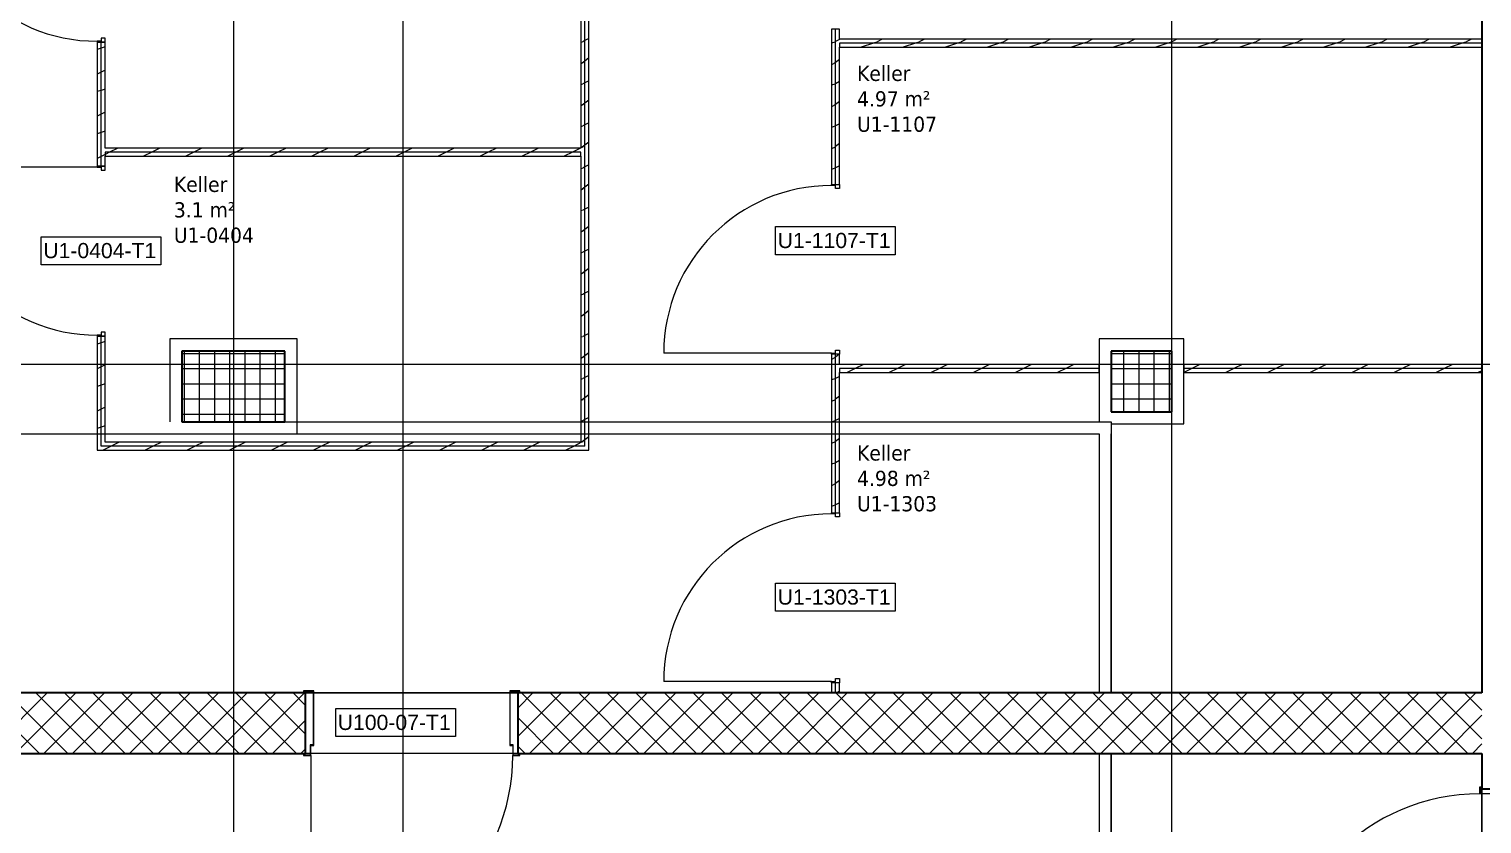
# Model space of a CAD drawing. Extents: x -1907 to 937, y -179 to 966.
# Drawn here: x -75.5 to 68.3, y 618.2 to 696.8 of the extents above; entities that cross this region are included whole.
import ezdxf
from ezdxf.lldxf.tags import DXFTag

# ---------------------------------------------------------------- set-up
doc = ezdxf.new("R2010")
doc.units = 0
doc.layers.get('0').update_dxf_attribs({"lineweight": 13})
for name, color, linetype, lineweight in [('A-AREA-____-IDEN', 7, 'Continuous', 5), ('A-DOOR-____-IDEN', 7, 'Continuous', 5), ('A-DOOR-____-OTLN', 7, 'Continuous', 9), ('A-DOOR-FRAM-MCUT', 7, 'Continuous', 9), ('A-DOOR-OPNG-OTLN', 7, 'Continuous', 9), ('A-FLOR-____-OTLN', 7, 'Continuous', 9), ('A-FLOR-____-OVHD', 7, 'Strichpunkt - Fein', 9), ('A-WALL-____-MCUT', 7, 'Continuous', 35), ('A-WALL-____-PATT', 7, 'Continuous', 35), ('A-WALL-FNSH-MCUT', 7, 'Continuous', 35), ('S-COLS-____-MCUT', 7, 'Continuous', 35), ('S-COLS-____-OTLN', 7, 'Continuous', 9), ('S-GRID-____-OTLN', 7, 'Continuous', 5)]:
    doc.layers.add(name, color=color, linetype=linetype, lineweight=lineweight)
doc.styles.get("Standard").update_dxf_attribs({"font": 'arial.ttf'})
tags = doc.linetypes.add('_Rasterlinie_', pattern=[0.375, 0.2, -0.05, 0.075, -0.05]).pattern_tags.tags
tags[10:11] = [DXFTag(74, 4), DXFTag(75, 0), DXFTag(340, '0'), DXFTag(46, 1.0), DXFTag(50, 0.0), DXFTag(44, 0.0), DXFTag(45, 0.0)]
tags[8:9] = [DXFTag(74, 4), DXFTag(75, 0), DXFTag(340, '0'), DXFTag(46, 1.0), DXFTag(50, 0.0), DXFTag(44, 0.0), DXFTag(45, 0.0)]
tags[6:7] = [DXFTag(74, 4), DXFTag(75, 0), DXFTag(340, '0'), DXFTag(46, 1.0), DXFTag(50, 0.0), DXFTag(44, 0.0), DXFTag(45, 0.0)]
tags[4:5] = [DXFTag(74, 4), DXFTag(75, 0), DXFTag(340, '0'), DXFTag(46, 1.0), DXFTag(50, 0.0), DXFTag(44, 0.0), DXFTag(45, 0.0)]
tags = doc.linetypes.add('Grundrissdarstellung Sturz', pattern=[0.25, 0.15, -0.05, 0, -0.05]).pattern_tags.tags
tags[10:11] = [DXFTag(74, 4), DXFTag(75, 0), DXFTag(340, '0'), DXFTag(46, 1.0), DXFTag(50, 0.0), DXFTag(44, 0.0), DXFTag(45, 0.0)]
tags[8:9] = [DXFTag(74, 4), DXFTag(75, 0), DXFTag(340, '0'), DXFTag(46, 1.0), DXFTag(50, 0.0), DXFTag(44, 0.0), DXFTag(45, 0.0)]
tags[6:7] = [DXFTag(74, 4), DXFTag(75, 0), DXFTag(340, '0'), DXFTag(46, 1.0), DXFTag(50, 0.0), DXFTag(44, 0.0), DXFTag(45, 0.0)]
tags[4:5] = [DXFTag(74, 4), DXFTag(75, 0), DXFTag(340, '0'), DXFTag(46, 1.0), DXFTag(50, 0.0), DXFTag(44, 0.0), DXFTag(45, 0.0)]
tags = doc.linetypes.add('Strichpunkt - Fein', pattern=[0.2, 0.1, -0.05, 0, -0.05]).pattern_tags.tags
tags[10:11] = [DXFTag(74, 4), DXFTag(75, 0), DXFTag(340, '0'), DXFTag(46, 1.0), DXFTag(50, 0.0), DXFTag(44, 0.0), DXFTag(45, 0.0)]
tags[8:9] = [DXFTag(74, 4), DXFTag(75, 0), DXFTag(340, '0'), DXFTag(46, 1.0), DXFTag(50, 0.0), DXFTag(44, 0.0), DXFTag(45, 0.0)]
tags[6:7] = [DXFTag(74, 4), DXFTag(75, 0), DXFTag(340, '0'), DXFTag(46, 1.0), DXFTag(50, 0.0), DXFTag(44, 0.0), DXFTag(45, 0.0)]
tags[4:5] = [DXFTag(74, 4), DXFTag(75, 0), DXFTag(340, '0'), DXFTag(46, 1.0), DXFTag(50, 0.0), DXFTag(44, 0.0), DXFTag(45, 0.0)]

# ---------------------------------------------------------------- blocks, each defined once
blk = doc.blocks.new('Referenz-A0UJ2810XE', base_point=(-1920.13, -159.41))
at = {"layer": 'A-DOOR-____-IDEN', "color": 0, "linetype": 'Continuous', "ltscale": 0.13}
for p, q in [((-74.28, 676.26), (-62.44, 676.26)), ((-74.28, 673.48), (-74.28, 676.26)), ((-62.44, 676.26), (-62.44, 673.48)), ((-1.58, 677.26), (10.26, 677.26)), ((-1.58, 674.48), (-1.58, 677.26)), ((10.26, 677.26), (10.26, 674.48)), ((-62.44, 673.48), (-74.28, 673.48)), ((10.26, 674.48), (-1.58, 674.48)), ((-1.58, 641.99), (10.26, 641.99)), ((-1.58, 639.21), (-1.58, 641.99)), ((10.26, 641.99), (10.26, 639.21)), ((10.26, 639.21), (-1.58, 639.21)), ((-45.13, 629.59), (-33.29, 629.59)), ((-45.13, 626.81), (-45.13, 629.59)), ((-33.29, 629.59), (-33.29, 626.81)), ((-33.29, 626.81), (-45.13, 626.81))]:
    blk.add_line(p, q, dxfattribs=at)
at = {"layer": 'A-DOOR-____-OTLN', "color": 0, "linetype": 'Grundrissdarstellung Sturz', "ltscale": 0.13}
for p, q in [((-27.11, 631.15), (-48.11, 631.15)), ((-27.11, 625.15), (-48.11, 625.15)), ((68.34, 621.65), (68.34, 600.65))]:
    blk.add_line(p, q, dxfattribs=at)
at = {"layer": 'A-DOOR-FRAM-MCUT', "color": 0, "linetype": 'Continuous', "ltscale": 0.13}
for p, q in [((-68.76, 695.6), (-68.76, 695.5)), ((-68.36, 695.6), (-68.76, 695.6)), ((-68.76, 695.5), (-67.96, 695.5)), ((-67.96, 695.9), (-68.36, 695.9)), ((-68.36, 695.9), (-68.36, 695.6)), ((-67.96, 695.5), (-67.96, 695.9)), ((-68.76, 683.23), (-68.76, 683.13)), ((-67.96, 683.23), (-68.76, 683.23)), ((-67.96, 682.83), (-67.96, 683.23)), ((-68.76, 683.13), (-68.36, 683.13)), ((-68.36, 683.13), (-68.36, 682.83)), ((-68.36, 682.83), (-67.96, 682.83)), ((3.94, 681.43), (4.74, 681.43)), ((3.94, 681.33), (3.94, 681.43)), ((4.34, 681.33), (3.94, 681.33)), ((4.34, 681.03), (4.34, 681.33)), ((4.74, 681.03), (4.34, 681.03)), ((4.74, 681.43), (4.74, 681.03)), ((-68.76, 666.53), (-68.76, 666.43)), ((-68.36, 666.53), (-68.76, 666.53)), ((-68.76, 666.43), (-67.96, 666.43)), ((-67.96, 666.83), (-68.36, 666.83)), ((-68.36, 666.83), (-68.36, 666.53)), ((-67.96, 666.43), (-67.96, 666.83)), ((3.94, 664.73), (4.34, 664.73)), ((3.94, 664.63), (3.94, 664.73)), ((4.74, 664.63), (3.94, 664.63)), ((4.34, 665.03), (4.74, 665.03)), ((4.34, 664.73), (4.34, 665.03)), ((4.74, 665.03), (4.74, 664.63)), ((3.94, 648.95), (4.74, 648.95)), ((3.94, 648.85), (3.94, 648.95)), ((4.34, 648.85), (3.94, 648.85)), ((4.34, 648.55), (4.34, 648.85)), ((4.74, 648.95), (4.74, 648.55)), ((4.74, 648.55), (4.34, 648.55)), ((3.94, 632.25), (4.34, 632.25)), ((3.94, 632.15), (3.94, 632.25)), ((4.74, 632.15), (3.94, 632.15)), ((4.34, 632.55), (4.74, 632.55)), ((4.34, 632.25), (4.34, 632.55)), ((4.74, 632.55), (4.74, 632.15)), ((-47.31, 631.35), (-48.31, 631.35)), ((-48.31, 631.35), (-48.31, 631.15)), ((-48.31, 631.15), (-48.27, 631.15)), ((-48.27, 631.15), (-48.27, 631.31)), ((-48.27, 631.31), (-47.35, 631.31)), ((-47.35, 631.31), (-47.35, 625.99)), ((-47.31, 625.95), (-47.31, 631.35)), ((-26.91, 631.35), (-27.91, 631.35)), ((-27.91, 631.35), (-27.91, 625.95)), ((-27.87, 625.99), (-27.87, 631.31)), ((-27.87, 631.31), (-26.95, 631.31)), ((-26.95, 631.31), (-26.95, 631.15)), ((-26.95, 631.15), (-26.91, 631.15)), ((-26.91, 631.15), (-26.91, 631.35)), ((-47.35, 625.99), (-47.65, 625.99)), ((-47.65, 625.99), (-47.65, 624.99)), ((-47.61, 624.95), (-47.61, 625.95)), ((-47.61, 625.95), (-47.31, 625.95)), ((-27.91, 625.95), (-27.61, 625.95)), ((-27.57, 625.99), (-27.87, 625.99)), ((-27.61, 625.95), (-27.61, 624.95)), ((-27.57, 624.99), (-27.57, 625.99)), ((-48.27, 625.15), (-48.31, 625.15)), ((-48.31, 625.15), (-48.31, 624.95)), ((-48.31, 624.95), (-47.61, 624.95)), ((-48.27, 624.99), (-48.27, 625.15)), ((-47.65, 624.99), (-48.27, 624.99)), ((-27.61, 624.95), (-26.91, 624.95)), ((-26.95, 624.99), (-27.57, 624.99)), ((-26.91, 625.15), (-26.95, 625.15)), ((-26.95, 625.15), (-26.95, 624.99)), ((-26.91, 624.95), (-26.91, 625.15)), ((68.14, 621.85), (68.34, 621.85)), ((68.14, 621.15), (68.14, 621.85)), ((68.18, 621.81), (68.18, 621.19)), ((68.34, 621.81), (68.18, 621.81)), ((68.34, 621.85), (68.34, 621.81)), ((69.14, 621.15), (68.14, 621.15)), ((68.18, 621.19), (69.18, 621.19))]:
    blk.add_line(p, q, dxfattribs=at)
at = {"layer": 'A-DOOR-OPNG-OTLN', "color": 0, "linetype": 'Continuous', "ltscale": 0.13}
for p, q in [((-68.76, 683.13), (-85.36, 683.13)), ((3.94, 664.73), (-12.66, 664.73)), ((3.94, 632.25), (-12.66, 632.25)), ((-47.61, 624.95), (-47.61, 604.95))]:
    blk.add_line(p, q, dxfattribs=at)
for centre, major_axis in [((-68.76, 712.2), (-16.6, 0)), ((-68.76, 683.13), (-16.6, 0)), ((3.94, 664.73), (0, 16.6)), ((3.94, 632.25), (0, 16.6)), ((-47.61, 624.95), (0, -20)), ((68.14, 601.15), (0, 20))]:
    blk.add_ellipse(centre, major_axis=major_axis, ratio=1, start_param=0, end_param=1.570796, dxfattribs=at)
at = {"layer": 'A-FLOR-____-OTLN', "color": 0, "linetype": 'Continuous', "ltscale": 0.13}
for p, q in [((-48.11, 631.15), (-47.35, 631.15)), ((-47.31, 631.15), (-27.91, 631.15)), ((-27.87, 631.15), (-27.11, 631.15)), ((-47.65, 625.15), (-48.11, 625.15)), ((-27.61, 625.15), (-47.61, 625.15)), ((-27.11, 625.15), (-27.57, 625.15)), ((68.34, 621.19), (68.34, 621.65)), ((68.34, 601.15), (68.34, 621.15))]:
    blk.add_line(p, q, dxfattribs=at)
at = {"layer": 'A-FLOR-____-OVHD', "color": 0, "linetype": 'Strichpunkt - Fein', "ltscale": 0.13}
for p, q in [((-48.96, 666.15), (-61.56, 666.15)), ((-61.56, 666.15), (-61.56, 657.95)), ((-48.96, 656.75), (-48.96, 666.15)), ((38.84, 666.15), (30.44, 666.15)), ((30.44, 666.15), (30.44, 657.95)), ((38.84, 657.75), (38.84, 666.15)), ((-50.16, 657.95), (31.64, 657.95)), ((31.64, 657.95), (31.64, 631.15)), ((31.64, 657.75), (38.84, 657.75)), ((-142.36, 656.75), (30.44, 656.75)), ((-61.56, 656.75), (-48.96, 656.75)), ((30.44, 656.75), (30.44, 631.15)), ((31.64, 631.15), (31.64, 656.75)), ((30.44, 625.15), (30.44, 597.15)), ((31.64, 597.15), (31.64, 625.15)), ((31.64, 625.15), (31.64, 597.15))]:
    blk.add_line(p, q, dxfattribs=at)
at = {"layer": 'A-WALL-____-MCUT', "color": 0, "linetype": 'Continuous', "ltscale": 0.35}
for p, q in [((68.34, 759.55), (68.34, 663.63)), ((68.34, 663.63), (68.34, 631.15)), ((-48.11, 631.15), (-143.56, 631.15)), ((-48.11, 625.15), (-48.11, 631.15)), ((68.34, 631.15), (-27.11, 631.15)), ((-27.11, 631.15), (-27.11, 625.15)), ((-450.76, 625.15), (-48.11, 625.15)), ((-27.11, 625.15), (68.34, 625.15)), ((68.34, 625.15), (68.34, 621.65)), ((68.34, 621.65), (73.34, 621.65))]:
    blk.add_line(p, q, dxfattribs=at)
at = {"layer": 'A-WALL-____-MCUT', "color": 0, "linetype": 'Continuous', "lineweight": 9, "ltscale": 0.13}
for p, q in [((-20.46, 655.55), (-20.46, 733.05)), ((4.34, 681.43), (4.34, 696.8)), ((-68.36, 683.23), (-68.36, 695.5)), ((68.34, 695.4), (4.74, 695.4)), ((4.74, 695.4), (4.74, 695)), ((-20.86, 684.63), (-67.96, 684.63)), ((-67.96, 684.63), (-67.96, 684.23)), ((-20.86, 684.23), (-20.86, 684.63)), ((-68.36, 655.55), (-68.36, 666.43)), ((4.34, 648.95), (4.34, 664.63)), ((30.44, 663.23), (4.74, 663.23)), ((4.74, 663.23), (4.74, 662.83)), ((68.34, 663.23), (38.84, 663.23)), ((-20.46, 655.55), (-68.36, 655.55)), ((4.34, 631.15), (4.34, 632.15))]:
    blk.add_line(p, q, dxfattribs=at)
at = {"layer": 'A-WALL-____-PATT', "color": 0, "linetype": 'Continuous', "lineweight": 9, "ltscale": 0.13}
for p, q in [((-68.36, 694.91), (-68.76, 694.77)), ((-67.96, 695.04), (-68.36, 694.91)), ((-20.71, 695.52), (-20.86, 695.47)), ((-20.46, 695.66), (-20.68, 695.55)), ((-20.06, 695.86), (-20.46, 695.66)), ((4.28, 695.52), (3.94, 695.41)), ((4.34, 695.56), (4.31, 695.55)), ((4.74, 695.76), (4.34, 695.56)), ((4.82, 695.8), (4.74, 695.76)), ((8.09, 695.4), (6.89, 695)), ((8.45, 695.52), (8.09, 695.4)), ((8.98, 695.8), (8.47, 695.55)), ((12.25, 695.4), (11.05, 695)), ((12.61, 695.52), (12.25, 695.4)), ((13.14, 695.8), (12.64, 695.55)), ((16.42, 695.4), (15.22, 695)), ((16.78, 695.52), (16.42, 695.4)), ((17.31, 695.8), (16.8, 695.55)), ((20.58, 695.4), (19.38, 695)), ((20.94, 695.52), (20.58, 695.4)), ((21.47, 695.8), (20.97, 695.55)), ((24.75, 695.4), (23.55, 695)), ((25.11, 695.52), (24.75, 695.4)), ((25.64, 695.8), (25.13, 695.55)), ((28.91, 695.4), (27.71, 695)), ((29.27, 695.52), (28.91, 695.4)), ((29.8, 695.8), (29.3, 695.55)), ((33.07, 695.4), (31.87, 695)), ((33.44, 695.52), (33.07, 695.4)), ((33.97, 695.8), (33.46, 695.55)), ((37.24, 695.4), (36.04, 695)), ((37.6, 695.52), (37.24, 695.4)), ((38.13, 695.8), (37.63, 695.55)), ((41.4, 695.4), (40.2, 695)), ((41.77, 695.52), (41.4, 695.4)), ((42.3, 695.8), (41.79, 695.55)), ((45.57, 695.4), (44.37, 695)), ((45.93, 695.52), (45.57, 695.4)), ((46.46, 695.8), (45.96, 695.55)), ((49.73, 695.4), (48.53, 695)), ((50.1, 695.52), (49.73, 695.4)), ((50.63, 695.8), (50.12, 695.55)), ((53.9, 695.4), (52.7, 695)), ((54.26, 695.52), (53.9, 695.4)), ((54.79, 695.8), (54.29, 695.55)), ((58.06, 695.4), (56.86, 695)), ((58.43, 695.52), (58.06, 695.4)), ((58.96, 695.8), (58.45, 695.55)), ((62.23, 695.4), (61.03, 695)), ((62.59, 695.52), (62.23, 695.4)), ((63.12, 695.8), (62.62, 695.55)), ((66.39, 695.4), (65.19, 695)), ((66.76, 695.52), (66.39, 695.4)), ((67.29, 695.8), (66.78, 695.55)), ((-20.68, 693.46), (-20.86, 693.37)), ((-20.46, 693.64), (-20.73, 693.44)), ((-20.06, 693.94), (-20.46, 693.64)), ((4.31, 693.46), (3.94, 693.28)), ((4.34, 693.5), (4.26, 693.44)), ((4.74, 693.8), (4.34, 693.5)), ((-68.36, 692.53), (-68.76, 692.33)), ((-67.96, 692.73), (-68.36, 692.53)), ((-68.36, 690.74), (-68.76, 690.61)), ((-67.96, 690.87), (-68.36, 690.74)), ((-20.71, 691.35), (-20.86, 691.3)), ((-20.46, 691.49), (-20.68, 691.38)), ((-20.06, 691.69), (-20.46, 691.49)), ((4.28, 691.35), (3.94, 691.24)), ((4.34, 691.4), (4.31, 691.38)), ((4.74, 691.6), (4.34, 691.4)), ((-20.68, 689.3), (-20.86, 689.21)), ((-20.46, 689.48), (-20.73, 689.28)), ((-20.06, 689.78), (-20.46, 689.48)), ((4.31, 689.3), (3.94, 689.11)), ((4.34, 689.33), (4.26, 689.28)), ((4.74, 689.63), (4.34, 689.33)), ((-68.36, 688.37), (-68.76, 688.17)), ((-67.96, 688.57), (-68.36, 688.37)), ((-20.06, 687.53), (-20.46, 687.33)), ((-68.36, 686.58), (-68.76, 686.44)), ((-67.96, 686.71), (-68.36, 686.58)), ((-20.71, 687.19), (-20.86, 687.14)), ((-20.46, 687.33), (-20.68, 687.22)), ((4.28, 687.19), (3.94, 687.08)), ((4.34, 687.23), (4.31, 687.22)), ((4.74, 687.43), (4.34, 687.23)), ((-67.51, 684.63), (-67.96, 684.4)), ((-66.71, 685.03), (-67.51, 684.63)), ((-63.35, 684.63), (-64.15, 684.23)), ((-62.55, 685.03), (-63.35, 684.63)), ((-59.18, 684.63), (-59.98, 684.23)), ((-58.38, 685.03), (-59.18, 684.63)), ((-55.02, 684.63), (-55.82, 684.23)), ((-54.22, 685.03), (-55.02, 684.63)), ((-50.85, 684.63), (-51.65, 684.23)), ((-50.05, 685.03), (-50.85, 684.63)), ((-46.69, 684.63), (-47.49, 684.23)), ((-45.89, 685.03), (-46.69, 684.63)), ((-42.52, 684.63), (-43.32, 684.23)), ((-41.72, 685.03), (-42.52, 684.63)), ((-38.36, 684.63), (-39.16, 684.23)), ((-37.56, 685.03), (-38.36, 684.63)), ((-34.19, 684.63), (-34.99, 684.23)), ((-33.39, 685.03), (-34.19, 684.63)), ((-30.03, 684.63), (-30.83, 684.23)), ((-29.23, 685.03), (-30.03, 684.63)), ((-25.86, 684.63), (-26.66, 684.23)), ((-25.06, 685.03), (-25.86, 684.63)), ((-21.7, 684.63), (-22.5, 684.23)), ((-20.9, 685.03), (-21.7, 684.63)), ((-20.68, 685.13), (-20.86, 685.04)), ((-20.46, 685.31), (-20.73, 685.11)), ((-20.06, 685.61), (-20.46, 685.31)), ((4.31, 685.13), (3.94, 684.95)), ((4.34, 685.17), (4.27, 685.11)), ((4.74, 685.47), (4.34, 685.17)), ((-68.36, 684.2), (-68.76, 684)), ((-67.96, 684.4), (-68.36, 684.2)), ((-20.06, 683.36), (-20.46, 683.16)), ((4.74, 683.27), (4.34, 683.07)), ((-20.71, 683.02), (-20.86, 682.97)), ((-20.46, 683.16), (-20.68, 683.05)), ((4.28, 683.03), (3.94, 682.91)), ((4.34, 683.07), (4.31, 683.05)), ((-20.68, 680.97), (-20.86, 680.88)), ((-20.46, 681.15), (-20.73, 680.95)), ((-20.06, 681.45), (-20.46, 681.15)), ((-20.46, 679), (-20.68, 678.89)), ((-20.06, 679.2), (-20.46, 679)), ((-20.71, 678.86), (-20.86, 678.81)), ((-20.68, 676.8), (-20.86, 676.71)), ((-20.46, 676.98), (-20.73, 676.78)), ((-20.06, 677.28), (-20.46, 676.98)), ((-20.71, 674.7), (-20.86, 674.64)), ((-20.46, 674.83), (-20.68, 674.72)), ((-20.06, 675.03), (-20.46, 674.83)), ((-20.06, 673.12), (-20.46, 672.82)), ((-20.68, 672.64), (-20.86, 672.55)), ((-20.46, 672.82), (-20.73, 672.62)), ((-20.71, 670.53), (-20.86, 670.48)), ((-20.46, 670.67), (-20.68, 670.56)), ((-20.06, 670.87), (-20.46, 670.67)), ((-20.06, 668.95), (-20.46, 668.65)), ((-20.68, 668.47), (-20.86, 668.38)), ((-20.46, 668.65), (-20.72, 668.45)), ((-20.71, 666.37), (-20.86, 666.32)), ((-20.46, 666.5), (-20.68, 666.39)), ((-20.06, 666.7), (-20.46, 666.5)), ((-68.36, 665.75), (-68.76, 665.62)), ((-67.96, 665.89), (-68.36, 665.75)), ((-20.46, 664.49), (-20.72, 664.29)), ((-20.06, 664.79), (-20.46, 664.49)), ((4.71, 664.63), (4.34, 664.34)), ((-68.36, 663.38), (-68.76, 663.18)), ((-67.96, 663.58), (-68.36, 663.38)), ((-20.68, 664.31), (-20.86, 664.22)), ((4.31, 664.31), (3.94, 664.13)), ((4.34, 664.34), (4.27, 664.29)), ((6.3, 663.23), (5.5, 662.83)), ((7.1, 663.63), (6.3, 663.23)), ((10.47, 663.23), (9.67, 662.83)), ((11.27, 663.63), (10.47, 663.23)), ((14.63, 663.23), (13.83, 662.83)), ((15.43, 663.63), (14.63, 663.23)), ((18.8, 663.23), (18, 662.83)), ((19.6, 663.63), (18.8, 663.23)), ((22.96, 663.23), (22.16, 662.83)), ((23.76, 663.63), (22.96, 663.23)), ((27.13, 663.23), (26.33, 662.83)), ((27.93, 663.63), (27.13, 663.23)), ((39.62, 663.23), (38.84, 662.83)), ((40.42, 663.63), (39.62, 663.23)), ((43.79, 663.23), (42.99, 662.83)), ((44.59, 663.63), (43.79, 663.23)), ((47.95, 663.23), (47.15, 662.83)), ((48.75, 663.63), (47.95, 663.23)), ((52.12, 663.23), (51.32, 662.83)), ((52.92, 663.63), (52.12, 663.23)), ((56.28, 663.23), (55.48, 662.83)), ((57.08, 663.63), (56.28, 663.23)), ((60.45, 663.23), (59.65, 662.83)), ((61.25, 663.63), (60.45, 663.23)), ((64.61, 663.23), (63.81, 662.83)), ((65.41, 663.63), (64.61, 663.23)), ((-67.96, 661.72), (-68.36, 661.59)), ((-20.71, 662.2), (-20.86, 662.15)), ((-20.46, 662.34), (-20.68, 662.23)), ((-20.06, 662.54), (-20.46, 662.34)), ((4.28, 662.2), (3.94, 662.09)), ((4.34, 662.24), (4.31, 662.23)), ((4.74, 662.44), (4.34, 662.24)), ((68.34, 663.01), (67.98, 662.83)), ((-68.36, 661.59), (-68.76, 661.45)), ((-20.46, 660.32), (-20.72, 660.12)), ((-20.06, 660.62), (-20.46, 660.33)), ((4.34, 660.18), (4.27, 660.13)), ((4.74, 660.48), (4.34, 660.18)), ((-68.36, 659.21), (-68.76, 659.01)), ((-67.96, 659.41), (-68.36, 659.21)), ((-20.68, 660.14), (-20.86, 660.05)), ((4.3, 660.14), (3.94, 659.96)), ((-68.36, 657.42), (-68.76, 657.29)), ((-67.96, 657.56), (-68.36, 657.42)), ((-20.71, 658.04), (-20.86, 657.99)), ((-20.46, 658.17), (-20.68, 658.06)), ((-20.06, 658.37), (-20.46, 658.18)), ((4.28, 658.04), (3.94, 657.92)), ((4.34, 658.08), (4.3, 658.06)), ((4.74, 658.28), (4.34, 658.08)), ((-66.56, 655.95), (-67.36, 655.55)), ((-62.39, 655.95), (-63.19, 655.55)), ((-58.23, 655.95), (-59.03, 655.55)), ((-54.06, 655.95), (-54.86, 655.55)), ((-49.9, 655.95), (-50.7, 655.55)), ((-45.73, 655.95), (-46.53, 655.55)), ((-41.57, 655.95), (-42.37, 655.55)), ((-37.4, 655.95), (-38.2, 655.55)), ((-33.24, 655.95), (-34.04, 655.55)), ((-29.07, 655.95), (-29.87, 655.55)), ((-24.91, 655.95), (-25.71, 655.55)), ((-20.86, 655.89), (-21.54, 655.55)), ((-20.68, 655.98), (-20.86, 655.89)), ((-20.46, 656.16), (-20.72, 655.96)), ((-20.06, 656.46), (-20.46, 656.16)), ((4.3, 655.98), (3.94, 655.8)), ((4.34, 656.01), (4.27, 655.96)), ((4.74, 656.31), (4.34, 656.01)), ((-67.36, 655.55), (-68.16, 655.15)), ((-63.19, 655.55), (-63.99, 655.15)), ((-59.03, 655.55), (-59.83, 655.15)), ((-54.86, 655.55), (-55.66, 655.15)), ((-50.7, 655.55), (-51.5, 655.15)), ((-46.53, 655.55), (-47.33, 655.15)), ((-42.37, 655.55), (-43.17, 655.15)), ((-38.2, 655.55), (-39, 655.15)), ((-34.04, 655.55), (-34.84, 655.15)), ((-29.87, 655.55), (-30.67, 655.15)), ((-25.71, 655.55), (-26.51, 655.15)), ((-21.54, 655.55), (-22.34, 655.15)), ((4.28, 653.87), (3.94, 653.76)), ((4.34, 653.91), (4.3, 653.9)), ((4.74, 654.11), (4.34, 653.91)), ((4.3, 651.81), (3.94, 651.63)), ((4.34, 651.85), (4.27, 651.8)), ((4.74, 652.15), (4.34, 651.85)), ((4.28, 649.71), (3.94, 649.59)), ((4.34, 649.75), (4.3, 649.73)), ((4.74, 649.95), (4.34, 649.75)), ((-74.47, 625.15), (-80.47, 631.15)), ((-79.69, 625.15), (-73.69, 631.15)), ((-71.65, 625.15), (-77.65, 631.15)), ((-76.86, 625.15), (-70.86, 631.15)), ((-68.82, 625.15), (-74.82, 631.15)), ((-74.03, 625.15), (-68.03, 631.15)), ((-65.99, 625.15), (-71.99, 631.15)), ((-71.2, 625.15), (-65.2, 631.15)), ((-63.16, 625.15), (-69.16, 631.15)), ((-68.38, 625.15), (-62.38, 631.15)), ((-60.33, 625.15), (-66.33, 631.15)), ((-65.55, 625.15), (-59.55, 631.15)), ((-57.5, 625.15), (-63.5, 631.15)), ((-62.72, 625.15), (-56.72, 631.15)), ((-54.68, 625.15), (-60.68, 631.15)), ((-59.89, 625.15), (-53.89, 631.15)), ((-51.85, 625.15), (-57.85, 631.15)), ((-57.06, 625.15), (-51.06, 631.15)), ((-49.02, 625.15), (-55.02, 631.15)), ((-54.23, 625.15), (-48.23, 631.15)), ((-48.11, 627.07), (-52.19, 631.15)), ((-48.11, 629.9), (-49.36, 631.15)), ((-27.11, 629.64), (-25.61, 631.15)), ((-27.11, 626.82), (-22.78, 631.15)), ((-20.73, 625.15), (-26.73, 631.15)), ((-25.95, 625.15), (-19.95, 631.15)), ((-17.91, 625.15), (-23.91, 631.15)), ((-23.12, 625.15), (-17.12, 631.15)), ((-15.08, 625.15), (-21.08, 631.15)), ((-20.29, 625.15), (-14.29, 631.15)), ((-12.25, 625.15), (-18.25, 631.15)), ((-17.46, 625.15), (-11.46, 631.15)), ((-9.42, 625.15), (-15.42, 631.15)), ((-14.64, 625.15), (-8.64, 631.15)), ((-6.59, 625.15), (-12.59, 631.15)), ((-11.81, 625.15), (-5.81, 631.15)), ((-3.76, 625.15), (-9.76, 631.15)), ((-8.98, 625.15), (-2.98, 631.15)), ((-0.94, 625.15), (-6.94, 631.15)), ((-6.15, 625.15), (-0.15, 631.15)), ((1.89, 625.15), (-4.11, 631.15)), ((-3.32, 625.15), (2.68, 631.15)), ((4.72, 625.15), (-1.28, 631.15)), ((-0.49, 625.15), (5.51, 631.15)), ((7.55, 625.15), (1.55, 631.15)), ((2.34, 625.15), (8.34, 631.15)), ((10.38, 625.15), (4.38, 631.15)), ((4.74, 631.32), (4.51, 631.15)), ((5.16, 625.15), (11.16, 631.15)), ((13.21, 625.15), (7.21, 631.15)), ((7.99, 625.15), (13.99, 631.15)), ((16.04, 625.15), (10.04, 631.15)), ((10.82, 625.15), (16.82, 631.15)), ((18.86, 625.15), (12.86, 631.15)), ((13.65, 625.15), (19.65, 631.15)), ((21.69, 625.15), (15.69, 631.15)), ((16.48, 625.15), (22.48, 631.15)), ((24.52, 625.15), (18.52, 631.15)), ((19.31, 625.15), (25.31, 631.15)), ((27.35, 625.15), (21.35, 631.15)), ((22.13, 625.15), (28.13, 631.15)), ((30.18, 625.15), (24.18, 631.15)), ((24.96, 625.15), (30.96, 631.15)), ((33.01, 625.15), (27.01, 631.15)), ((27.79, 625.15), (33.79, 631.15)), ((35.83, 625.15), (29.83, 631.15)), ((30.62, 625.15), (36.62, 631.15)), ((38.66, 625.15), (32.66, 631.15)), ((33.45, 625.15), (39.45, 631.15)), ((41.49, 625.15), (35.49, 631.15)), ((36.28, 625.15), (42.28, 631.15)), ((44.32, 625.15), (38.32, 631.15)), ((39.1, 625.15), (45.1, 631.15)), ((47.15, 625.15), (41.15, 631.15)), ((41.93, 625.15), (47.93, 631.15)), ((49.98, 625.15), (43.98, 631.15)), ((44.76, 625.15), (50.76, 631.15)), ((52.81, 625.15), (46.81, 631.15)), ((47.59, 625.15), (53.59, 631.15)), ((55.63, 625.15), (49.63, 631.15)), ((50.42, 625.15), (56.42, 631.15)), ((58.46, 625.15), (52.46, 631.15)), ((53.25, 625.15), (59.25, 631.15)), ((61.29, 625.15), (55.29, 631.15)), ((56.08, 625.15), (62.08, 631.15)), ((64.12, 625.15), (58.12, 631.15)), ((58.9, 625.15), (64.9, 631.15)), ((66.95, 625.15), (60.95, 631.15)), ((61.73, 625.15), (67.73, 631.15)), ((68.34, 626.59), (63.78, 631.15)), ((68.34, 629.42), (66.6, 631.15)), ((-23.56, 625.15), (-27.11, 628.7)), ((64.56, 625.15), (68.34, 628.93)), ((-51.4, 625.15), (-48.11, 628.44)), ((-26.39, 625.15), (-27.11, 625.87)), ((67.39, 625.15), (68.34, 626.1)), ((-48.58, 625.15), (-48.11, 625.62))]:
    blk.add_line(p, q, dxfattribs=at)
at = {"layer": 'A-WALL-FNSH-MCUT', "color": 0, "linetype": 'Continuous', "lineweight": 9, "ltscale": 0.13}
for p, q in [((-20.06, 655.15), (-20.06, 733.05)), ((-20.86, 713.3), (-20.86, 685.03)), ((3.94, 696.8), (3.94, 681.43)), ((4.74, 696.8), (3.94, 696.8)), ((4.74, 695.8), (4.74, 696.8)), ((-68.76, 695.5), (-68.76, 683.23)), ((-67.96, 695.5), (-68.76, 695.5)), ((-67.96, 685.03), (-67.96, 695.5)), ((68.34, 695.8), (4.74, 695.8)), ((4.74, 681.43), (4.74, 695)), ((4.74, 695), (68.34, 695)), ((-20.86, 685.03), (-67.96, 685.03)), ((-68.76, 683.23), (-67.96, 683.23)), ((-67.96, 683.23), (-67.96, 684.23)), ((-67.96, 684.23), (-20.86, 684.23)), ((-20.86, 684.23), (-20.86, 655.95)), ((3.94, 681.43), (4.74, 681.43)), ((-68.76, 666.43), (-68.76, 655.15)), ((-67.96, 666.43), (-68.76, 666.43)), ((-67.96, 655.95), (-67.96, 666.43)), ((3.94, 664.63), (3.94, 648.95)), ((4.74, 664.63), (3.94, 664.63)), ((4.74, 663.63), (4.74, 664.63)), ((30.44, 663.63), (4.74, 663.63)), ((30.44, 662.83), (30.44, 663.63)), ((68.34, 663.63), (38.84, 663.63)), ((38.84, 663.63), (38.84, 662.83)), ((4.74, 648.95), (4.74, 662.83)), ((4.74, 662.83), (30.44, 662.83)), ((38.84, 662.83), (68.34, 662.83)), ((-20.86, 655.95), (-67.96, 655.95)), ((-68.76, 655.15), (-20.06, 655.15)), ((3.94, 648.95), (4.74, 648.95)), ((3.94, 632.15), (3.94, 631.15)), ((4.74, 632.15), (3.94, 632.15)), ((4.74, 631.15), (4.74, 632.15))]:
    blk.add_line(p, q, dxfattribs=at)
at = {"layer": 'S-COLS-____-MCUT', "color": 0, "linetype": 'Continuous', "ltscale": 0.35}
for p, q in [((-60.36, 664.95), (-60.36, 657.95)), ((-50.16, 664.95), (-60.36, 664.95)), ((-50.16, 657.95), (-50.16, 664.95)), ((37.64, 664.95), (31.64, 664.95)), ((31.64, 664.95), (31.64, 658.95)), ((37.64, 658.95), (37.64, 664.95)), ((31.64, 658.95), (37.64, 658.95)), ((-60.36, 657.95), (-50.16, 657.95))]:
    blk.add_line(p, q, dxfattribs=at)
at = {"layer": 'S-COLS-____-OTLN', "color": 0, "linetype": 'Continuous', "ltscale": 0.13}
for p, q in [((-60.36, 664.72), (-50.16, 664.72)), ((-60.1, 657.95), (-60.1, 664.95)), ((-58.6, 657.95), (-58.6, 664.95)), ((-57.1, 657.95), (-57.1, 664.95)), ((-55.6, 657.95), (-55.6, 664.95)), ((-54.1, 657.95), (-54.1, 664.95)), ((-52.6, 657.95), (-52.6, 664.95)), ((-51.1, 657.95), (-51.1, 664.95)), ((31.64, 664.72), (37.64, 664.72)), ((32.9, 658.95), (32.9, 664.95)), ((34.4, 658.95), (34.4, 664.95)), ((35.9, 658.95), (35.9, 664.95)), ((37.4, 658.95), (37.4, 664.95)), ((-60.36, 663.22), (-50.16, 663.22)), ((31.64, 663.22), (37.64, 663.22)), ((-60.36, 661.72), (-50.16, 661.72)), ((31.64, 661.72), (37.64, 661.72)), ((-60.36, 660.22), (-50.16, 660.22)), ((31.64, 660.22), (37.64, 660.22)), ((-60.36, 658.72), (-50.16, 658.72))]:
    blk.add_line(p, q, dxfattribs=at)
at = {"layer": 'S-GRID-____-OTLN', "color": 0, "linetype": '_Rasterlinie_', "ltscale": 0.13}
for p, q in [((-55.26, 950.47), (-55.26, 577.14)), ((-38.46, 186.65), (-38.46, 950.47)), ((37.64, 186.65), (37.64, 798.42)), ((-928.26, 663.65), (316.93, 663.65))]:
    blk.add_line(p, q, dxfattribs=at)
at = {"layer": 'A-AREA-____-IDEN', "color": 0, "linetype": 'Continuous', "ltscale": 0.13, "char_height": 1.5, "attachment_point": 1}
for s, insert in [('{\\W0.9;\\fVerdana;Keller}', (6.48, 693.17)), ('{\\W0.9;\\fVerdana;4.97 m²}', (6.48, 690.65)), ('{\\W0.9;\\fVerdana;U1-1107}', (6.48, 688.14)), ('{\\W0.9;\\fVerdana;Keller}', (-61.15, 682.19)), ('{\\W0.9;\\fVerdana;3.1 m²}', (-61.15, 679.67)), ('{\\W0.9;\\fVerdana;U1-0404}', (-61.15, 677.16)), ('{\\W0.9;\\fVerdana;Keller}', (6.48, 655.62)), ('{\\W0.9;\\fVerdana;4.98 m²}', (6.48, 653.11)), ('{\\W0.9;\\fVerdana;U1-1303}', (6.48, 650.6))]:
    blk.add_mtext(s, dxfattribs=dict(at, insert=insert))
at = {"layer": 'A-DOOR-____-IDEN', "color": 0, "linetype": 'Continuous', "ltscale": 0.13, "char_height": 1.5, "attachment_point": 1}
for s, insert in [('{\\fArial;U1-1107-T1}', (-1.38, 676.64)), ('{\\fArial;U1-0404-T1}', (-74.08, 675.64)), ('{\\fArial;U1-1303-T1}', (-1.38, 641.37)), ('{\\fArial;U100-07-T1}', (-44.93, 628.97))]:
    blk.add_mtext(s, dxfattribs=dict(at, insert=insert))

msp = doc.modelspace()

# ---------------------------------------------------------------- block references
at = {"color": 9, "lineweight": 25, "ltscale": 0.25, "true_color": 0xc0c0c0}
msp.add_blockref('Referenz-A0UJ2810XE', (-1920.13, -159.41), dxfattribs=at)

doc.saveas('drawing.dxf')
